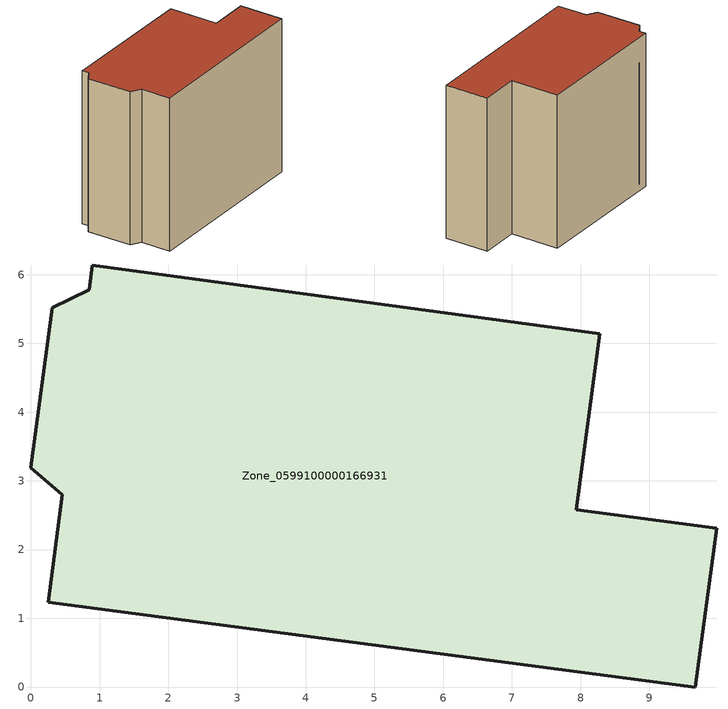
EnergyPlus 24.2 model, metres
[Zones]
Zone_0599100000166931
 floor ground (C_G): 7.94,2.58 9.98,2.31 9.67,0 0.25,1.23 0.46,2.8 0,3.19 0.31,5.52 0.85,5.78 0.89,6.14 8.28,5.14 z2.89
 wall outside (C_F): 0.85,5.78 0.31,5.52 0,3.19 0.46,2.8 0.25,1.23 9.67,0 9.98,2.31 7.94,2.58 8.28,5.14 0.89,6.14 0.85,5.78 z2.89:11.02
 roof outside (C_R): 8.28,5.14 0.89,6.14 0.85,5.78 0.31,5.52 0,3.19 0.46,2.8 0.25,1.23 9.67,0 9.98,2.31 7.94,2.58 z11.02
[BUILDING]
Pand.0599100000166931: North Axis=0; Terrain=City; Loads Convergence Tolerance Value=0.04; Temperature Convergence Tolerance Value=0.4; Solar Distribution=FullExterior; Maximum Number of Warmup Days=25; Minimum Number of Warmup Days=1
[Site:Location]
Rotterdam.The.Hague.AP_ZH_NLD Design_Conditions: Latitude=51.96; Longitude=4.45; Time Zone=1; Elevation=-4.5
[SITE:GROUNDTEMPERATURE:BUILDINGSURFACE]
18, 18, 18, 18, 18, 18, 18, 18, 18, 18, 18, 18
[MATERIAL] Thermal Absorptance=0.9; Solar Absorptance=0.7; Visible Absorptance=0.7
Name | Roughness | Thickness | Conductivity | Density | Specific Heat
G.TI.1946 | MediumSmooth | 0.15 | 1 | 540 | 1210
F.TI.1946 | Rough | 0.3 | 0.857143 | 1920 | 840
R.TI.1946 | MediumRough | 0.2 | 0.1 | 1500 | 1000
[CONSTRUCTION]
C_G: G.TI.1946
C_F: F.TI.1946
C_R: R.TI.1946
[ZONE]
Zone_0599100000166931: Type=1; Multiplier=1; Ceiling Height=Autocalculate; Volume=Autocalculate; Floor Area=autocalculate; Part of Total Floor Area=Yes
[ZONEINFILTRATION:DESIGNFLOWRATE]
Infil_Zone_0599100000166931: Zone or ZoneList or Space or SpaceList=Zone_0599100000166931; Schedule=AlwaysOn; Design Flow Rate Calculation Method=Flow/Area; Flow Rate per Floor Area=0.003; Constant Term Coefficient=1; Temperature Term Coefficient=0; Velocity Term Coefficient=0; Velocity Squared Term Coefficient=0
[HVACTEMPLATE:ZONE:IDEALLOADSAIRSYSTEM]
Zone_0599100000166931: Maximum Heating Supply Air Temperature=50; Minimum Cooling Supply Air Temperature=13; Maximum Heating Supply Air Humidity Ratio=0.0156; Minimum Cooling Supply Air Humidity Ratio=0.0077; Heating Limit=NoLimit; Cooling Limit=NoLimit; Dehumidification Control Type=ConstantSensibleHeatRatio; Cooling Sensible Heat Ratio=0.7; Dehumidification Setpoint=60; Humidification Control Type=None; Humidification Setpoint=30; Outdoor Air Method=None; Outdoor Air Flow Rate per Person=0.00944; Outdoor Air Flow Rate per Zone Floor Area=0; Outdoor Air Flow Rate per Zone=0; Demand Controlled Ventilation Type=None; Outdoor Air Economizer Type=NoEconomizer; Heat Recovery Type=None; Sensible Heat Recovery Effectiveness=0.7; Latent Heat Recovery Effectiveness=0.65
[ZONECONTROL:THERMOSTAT]
ThermostatControl_Zone_0599100000166931: Zone or ZoneList=Zone_0599100000166931; Control Type Schedule=DualSetpointControlType; Control 1=Thermostat_Zone_0599100000166931; Temperature Difference Between Cutout And Setpoint=0
[THERMOSTATSETPOINT:DUALSETPOINT]
Thermostat_Zone_0599100000166931: Heating Setpoint Temperature Schedule=HeatingSetpoint_Zone_0599100000166931; Cooling Setpoint Temperature Schedule=CoolingSetpoint_Zone_0599100000166931
[SCHEDULE:COMPACT]
HeatingSetpoint_Zone_0599100000166931: Through: 12/31, For: AllDays, Until: 24:00, 21
CoolingSetpoint_Zone_0599100000166931: Through: 12/31, For: AllDays, Until: 24:00, 24
DualSetpointControlType: Through: 12/31, For: AllDays, Until: 24:00, 4
AlwaysOn: Through: 12/31, For: AllDays, Until: 24:00, 1
